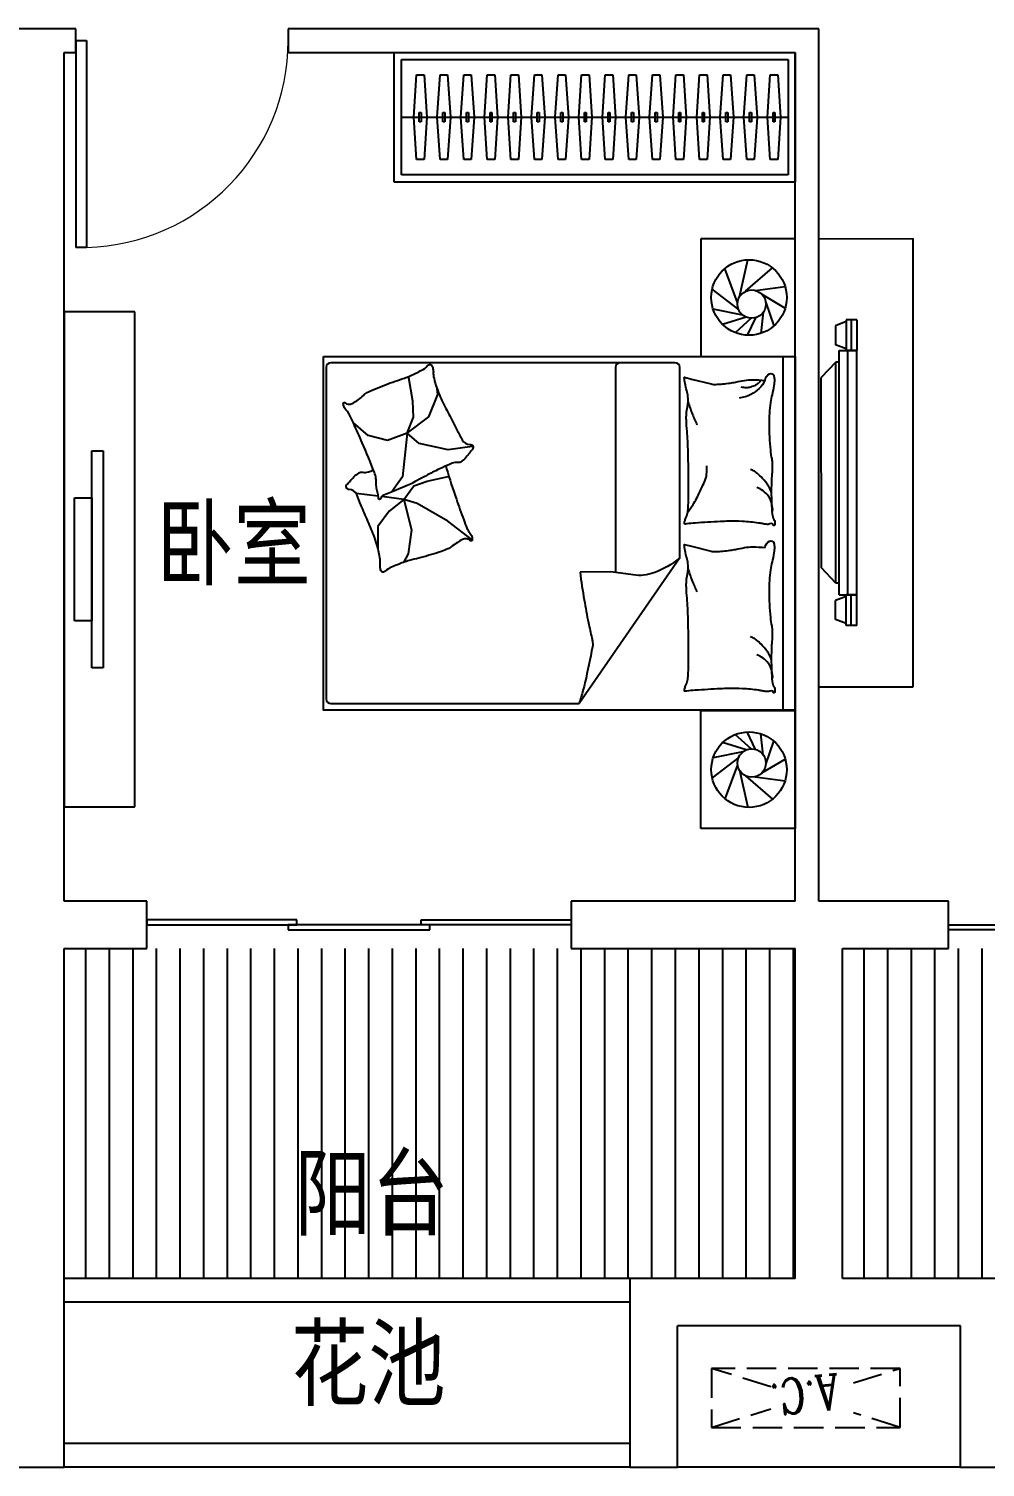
# Model space of a CAD drawing. Extents: x -555681 to -532641, y -677327 to -662427.
# Drawn here: x -551391 to -547335, y -677327 to -671227 of the extents above; entities that cross this region are included whole.
import ezdxf
from ezdxf.enums import TextEntityAlignment as Align

# ---------------------------------------------------------------- set-up
doc = ezdxf.new("R2010")
doc.units = 0
doc.header["$LTSCALE"] = 1000
doc.header["$MEASUREMENT"] = 0
doc.linetypes.add('DASH', pattern=[0.35, 0.25, -0.1])
doc.layers.get('0').update_dxf_attribs({"linetype": 'CONTINUOUS'})
for name, color, linetype in [('F', 8, 'CONTINUOUS'), ('FUR', 8, 'CONTINUOUS'), ('Furniture(家具)', 8, 'CONTINUOUS'), ('KT', 5, 'DASH'), ('PUB_TEXT', 7, 'CONTINUOUS'), ('WALL', 2, 'CONTINUOUS'), ('屋顶轮廓阳台', 5, 'CONTINUOUS')]:
    doc.layers.add(name, color=color, linetype=linetype)
doc.styles.add('COMPLEX', font='COMPLEX')
doc.styles.add('DIM_FONT', font='ZBTXT.shx', dxfattribs={"width": 0.8})
doc.styles.add('黑体', font='simhei.ttf')

msp = doc.modelspace()

# ---------------------------------------------------------------- linework, layer by layer
for p, q in [((-551190.9, -671277.4), (-551145.9, -671277.4)), ((-551190.9, -671277.4), (-551190.9, -672154.9)), ((-551145.9, -671277.4), (-551145.9, -672154.9)), ((-549840.9, -671327.4), (-548140.9, -671327.4)), ((-549840.9, -671877.4), (-549840.9, -671327.4)), ((-549810.9, -671357.4), (-548170.9, -671357.4)), ((-549810.9, -671847.4), (-549810.9, -671357.4)), ((-548170.9, -671357.4), (-548170.9, -671847.4)), ((-548140.9, -671327.4), (-548140.9, -671877.4)), ((-549758.9, -671602.4, 0), (-549746.9, -671422.4, 0)), ((-549746.9, -671422.4, 0), (-549714.9, -671422.4, 0)), ((-549714.9, -671422.4, 0), (-549702.9, -671602.4, 0)), ((-549658.9, -671602.4, 0), (-549646.9, -671422.4, 0)), ((-549646.9, -671422.4, 0), (-549614.9, -671422.4, 0)), ((-549614.9, -671422.4, 0), (-549602.9, -671602.4, 0)), ((-549558.9, -671602.4, 0), (-549546.9, -671422.4, 0)), ((-549546.9, -671422.4, 0), (-549514.9, -671422.4, 0)), ((-549514.9, -671422.4, 0), (-549502.9, -671602.4, 0)), ((-549458.9, -671602.4, 0), (-549446.9, -671422.4, 0)), ((-549446.9, -671422.4, 0), (-549414.9, -671422.4, 0)), ((-549414.9, -671422.4, 0), (-549402.9, -671602.4, 0)), ((-549358.9, -671602.4, 0), (-549346.9, -671422.4, 0)), ((-549346.9, -671422.4, 0), (-549314.9, -671422.4, 0)), ((-549314.9, -671422.4, 0), (-549302.9, -671602.4, 0)), ((-549258.9, -671602.4, 0), (-549246.9, -671422.4, 0)), ((-549246.9, -671422.4, 0), (-549214.9, -671422.4, 0)), ((-549214.9, -671422.4, 0), (-549202.9, -671602.4, 0)), ((-549158.9, -671602.4, 0), (-549146.9, -671422.4, 0)), ((-549146.9, -671422.4, 0), (-549114.9, -671422.4, 0)), ((-549114.9, -671422.4, 0), (-549102.9, -671602.4, 0)), ((-549058.9, -671602.4, 0), (-549046.9, -671422.4, 0)), ((-549046.9, -671422.4, 0), (-549014.9, -671422.4, 0)), ((-549014.9, -671422.4, 0), (-549002.9, -671602.4, 0)), ((-548958.9, -671602.4, 0), (-548946.9, -671422.4, 0)), ((-548946.9, -671422.4, 0), (-548914.9, -671422.4, 0)), ((-548914.9, -671422.4, 0), (-548902.9, -671602.4, 0)), ((-548858.9, -671602.4, 0), (-548846.9, -671422.4, 0)), ((-548846.9, -671422.4, 0), (-548814.9, -671422.4, 0)), ((-548814.9, -671422.4, 0), (-548802.9, -671602.4, 0)), ((-548758.9, -671602.4, 0), (-548746.9, -671422.4, 0)), ((-548746.9, -671422.4, 0), (-548714.9, -671422.4, 0)), ((-548714.9, -671422.4, 0), (-548702.9, -671602.4, 0)), ((-548658.9, -671602.4, 0), (-548646.9, -671422.4, 0)), ((-548646.9, -671422.4, 0), (-548614.9, -671422.4, 0)), ((-548614.9, -671422.4, 0), (-548602.9, -671602.4, 0)), ((-548558.9, -671602.4, 0), (-548546.9, -671422.4, 0)), ((-548546.9, -671422.4, 0), (-548514.9, -671422.4, 0)), ((-548514.9, -671422.4, 0), (-548502.9, -671602.4, 0)), ((-548458.9, -671602.4, 0), (-548446.9, -671422.4, 0)), ((-548446.9, -671422.4, 0), (-548414.9, -671422.4, 0)), ((-548414.9, -671422.4, 0), (-548402.9, -671602.4, 0)), ((-548358.9, -671602.4, 0), (-548346.9, -671422.4, 0)), ((-548346.9, -671422.4, 0), (-548314.9, -671422.4, 0)), ((-548314.9, -671422.4, 0), (-548302.9, -671602.4, 0)), ((-548258.9, -671602.4, 0), (-548246.9, -671422.4, 0)), ((-548246.9, -671422.4, 0), (-548214.9, -671422.4, 0)), ((-548214.9, -671422.4, 0), (-548202.9, -671602.4, 0)), ((-549810.9, -671602.4), (-548170.9, -671602.4)), ((-549746.9, -671782.4, 0), (-549758.9, -671602.4, 0)), ((-549702.9, -671602.4, 0), (-549714.9, -671782.4, 0)), ((-549646.9, -671782.4, 0), (-549658.9, -671602.4, 0)), ((-549602.9, -671602.4, 0), (-549614.9, -671782.4, 0)), ((-549546.9, -671782.4, 0), (-549558.9, -671602.4, 0)), ((-549502.9, -671602.4, 0), (-549514.9, -671782.4, 0)), ((-549446.9, -671782.4, 0), (-549458.9, -671602.4, 0)), ((-549402.9, -671602.4, 0), (-549414.9, -671782.4, 0)), ((-549346.9, -671782.4, 0), (-549358.9, -671602.4, 0)), ((-549302.9, -671602.4, 0), (-549314.9, -671782.4, 0)), ((-549246.9, -671782.4, 0), (-549258.9, -671602.4, 0)), ((-549202.9, -671602.4, 0), (-549214.9, -671782.4, 0)), ((-549146.9, -671782.4, 0), (-549158.9, -671602.4, 0)), ((-549102.9, -671602.4, 0), (-549114.9, -671782.4, 0)), ((-549046.9, -671782.4, 0), (-549058.9, -671602.4, 0)), ((-549002.9, -671602.4, 0), (-549014.9, -671782.4, 0)), ((-548946.9, -671782.4, 0), (-548958.9, -671602.4, 0)), ((-548902.9, -671602.4, 0), (-548914.9, -671782.4, 0)), ((-548846.9, -671782.4, 0), (-548858.9, -671602.4, 0)), ((-548802.9, -671602.4, 0), (-548814.9, -671782.4, 0)), ((-548746.9, -671782.4, 0), (-548758.9, -671602.4, 0)), ((-548702.9, -671602.4, 0), (-548714.9, -671782.4, 0)), ((-548646.9, -671782.4, 0), (-548658.9, -671602.4, 0)), ((-548602.9, -671602.4, 0), (-548614.9, -671782.4, 0)), ((-548546.9, -671782.4, 0), (-548558.9, -671602.4, 0)), ((-548502.9, -671602.4, 0), (-548514.9, -671782.4, 0)), ((-548446.9, -671782.4, 0), (-548458.9, -671602.4, 0)), ((-548402.9, -671602.4, 0), (-548414.9, -671782.4, 0)), ((-548346.9, -671782.4, 0), (-548358.9, -671602.4, 0)), ((-548302.9, -671602.4, 0), (-548314.9, -671782.4, 0)), ((-548246.9, -671782.4, 0), (-548258.9, -671602.4, 0)), ((-548202.9, -671602.4, 0), (-548214.9, -671782.4, 0)), ((-549714.9, -671782.4, 0), (-549746.9, -671782.4, 0)), ((-549614.9, -671782.4, 0), (-549646.9, -671782.4, 0)), ((-549514.9, -671782.4, 0), (-549546.9, -671782.4, 0)), ((-549414.9, -671782.4, 0), (-549446.9, -671782.4, 0)), ((-549314.9, -671782.4, 0), (-549346.9, -671782.4, 0)), ((-549214.9, -671782.4, 0), (-549246.9, -671782.4, 0)), ((-549114.9, -671782.4, 0), (-549146.9, -671782.4, 0)), ((-549014.9, -671782.4, 0), (-549046.9, -671782.4, 0)), ((-548914.9, -671782.4, 0), (-548946.9, -671782.4, 0)), ((-548814.9, -671782.4, 0), (-548846.9, -671782.4, 0)), ((-548714.9, -671782.4, 0), (-548746.9, -671782.4, 0)), ((-548614.9, -671782.4, 0), (-548646.9, -671782.4, 0)), ((-548514.9, -671782.4, 0), (-548546.9, -671782.4, 0)), ((-548414.9, -671782.4, 0), (-548446.9, -671782.4, 0)), ((-548314.9, -671782.4, 0), (-548346.9, -671782.4, 0)), ((-548214.9, -671782.4, 0), (-548246.9, -671782.4, 0)), ((-548170.9, -671847.4), (-549810.9, -671847.4)), ((-548140.9, -671877.4), (-549840.9, -671877.4)), ((-551145.9, -672154.9), (-551190.9, -672154.9)), ((-548041, -674017.6), (-548041, -672117.6)), ((-548040.9, -672117.6), (-547641, -672117.5)), ((-547641, -674017.5), (-547641, -672117.5)), ((-548377.5, -672364.7), (-548342, -672207)), ((-548385.3, -672387.6), (-548439, -672243.8)), ((-548351.4, -672340.8), (-548237.8, -672241.4)), ((-548379.3, -672419.6), (-548493.1, -672332)), ((-548310.5, -672337), (-548184, -672320.1)), ((-548283, -672353), (-548183.4, -672412)), ((-548266.1, -672388.3), (-548231.4, -672487.3)), ((-548362.5, -672442.5), (-548488.9, -672417.1)), ((-548349.1, -672450.3), (-548448.8, -672481.4)), ((-548328, -672455), (-548395.6, -672516.2)), ((-548308.9, -672452.6), (-548344.4, -672526.9)), ((-548276.8, -672429.7), (-548287.3, -672519.1)), ((-547880.5, -672462.3), (-547925.5, -672462.3)), ((-547925.5, -672462.3), (-547925.4, -672592.3)), ((-547904.2, -672462.3), (-547904.1, -672592.3)), ((-547880.5, -672462.3), (-547880.4, -672592.3)), ((-547925.5, -672469.5), (-547970.5, -672486.7)), ((-547970.5, -672486.7), (-547970.5, -672567.9)), ((-547925.5, -672585.1), (-547970.5, -672567.9)), ((-548650.4, -672643.4), (-550109.7, -672643.4)), ((-548194.3, -672617.6), (-548194.3, -674117.6)), ((-547968.5, -672640.8), (-548030.4, -672705.6)), ((-547968.2, -673578.8), (-547968.5, -672640.8)), ((-547955.4, -672640.8), (-547968.5, -672640.8)), ((-547955.1, -673627.3), (-547955.4, -672592.3)), ((-547955.4, -672592.3), (-547880.4, -672592.3)), ((-547880.4, -672592.3), (-547925.4, -672592.3)), ((-547917.5, -673627.3), (-547917.9, -672592.3)), ((-547880.1, -673627.3), (-547880.4, -672592.3)), ((-550129.7, -672663.4), (-550129.7, -674069.2)), ((-549780, -672707.9), (-549786.5, -672704.6)), ((-549762.9, -672806), (-549780, -672707.9)), ((-548903, -672663.4), (-548903, -673532.9)), ((-548630.4, -673471.1), (-548630.4, -672663.4)), ((-548030.2, -673514), (-548030.4, -672705.6)), ((-549656.3, -672778.4), (-549659.7, -672754.4)), ((-549759.4, -672874.8), (-549762.9, -672806)), ((-549694.1, -672873), (-549656.3, -672778.4)), ((-549786.9, -672941.9), (-549694.1, -672873)), ((-549786.9, -672941.9), (-549759.4, -672874.8)), ((-549952, -672952.2), (-550014.5, -672898.6)), ((-549786.9, -672941.9), (-549869.4, -672972.8)), ((-549786.9, -672941.9), (-549805.8, -673127.6)), ((-549735.4, -672986.6), (-549786.9, -672941.9)), ((-549869.4, -672972.8), (-549952, -672952.2)), ((-549613.3, -673012.4), (-549735.4, -672986.6)), ((-549510.2, -672998.6), (-549613.3, -673012.4)), ((-549805.8, -673127.6), (-549841.9, -673177.5)), ((-549701.2, -673146), (-549612.3, -673126.2)), ((-549841.9, -673177.5), (-549850.5, -673189.6)), ((-549799.9, -673223.1), (-549758.5, -673165.8)), ((-549758.5, -673165.8), (-549701.2, -673146)), ((-549908.8, -673209.5), (-550003.4, -673197.6)), ((-549799.9, -673223.1), (-549894.1, -673211.3)), ((-549799.9, -673223.1), (-549863.2, -673272.5)), ((-549744.6, -673240.9), (-549799.9, -673223.1)), ((-549799.9, -673223.1), (-549768.3, -673351.6)), ((-549614.3, -673316), (-549744.6, -673240.9)), ((-549863.2, -673272.5), (-549910.6, -673337.7)), ((-549510.3, -673395.2), (-549614.3, -673316)), ((-549910.6, -673337.7), (-549910.6, -673430.6)), ((-549768.3, -673351.6), (-549782.2, -673454.4)), ((-549782.2, -673454.4), (-549802.2, -673490.4)), ((-548630.4, -673471.1), (-549057.8, -674089.2)), ((-547968.2, -673578.8), (-548030.2, -673514)), ((-547955.1, -673578.8), (-547968.2, -673578.8)), ((-547925.1, -673634.5), (-547970.1, -673651.7)), ((-547970.1, -673732.9), (-547970.1, -673651.7)), ((-547955.1, -673627.3), (-547880.1, -673627.3)), ((-547880.1, -673627.3), (-547925.1, -673627.3)), ((-547925.1, -673757.3), (-547925.1, -673627.3)), ((-547903.7, -673757.3), (-547903.8, -673627.3)), ((-547880.1, -673757.3), (-547880.1, -673627.3)), ((-547925.1, -673750.1), (-547970.1, -673732.9)), ((-547880.1, -673757.3), (-547925.1, -673757.3)), ((-548040.3, -674017.6), (-547641, -674017.5)), ((-550109.7, -674089.2), (-549057.8, -674089.2)), ((-548328, -674281.2), (-548395.6, -674220)), ((-548308.9, -674283.6), (-548344.4, -674209.3)), ((-548276.8, -674306.5), (-548287.3, -674217.1)), ((-548362.5, -674293.7), (-548488.9, -674319.1)), ((-548349.1, -674285.9), (-548448.8, -674254.8)), ((-548266.1, -674347.9), (-548231.4, -674248.9)), ((-548379.3, -674316.6), (-548493.1, -674404.2)), ((-548385.3, -674348.6), (-548439, -674492.4)), ((-548283, -674383.2), (-548183.4, -674324.2)), ((-548377.5, -674371.5), (-548342, -674529.2)), ((-548351.4, -674395.4), (-548237.8, -674494.8)), ((-548310.5, -674399.2), (-548184, -674416.1))]:
    msp.add_line(p, q)
at = {"ltscale": 15}
for p, q in [((-549734.9, -671582.4, 0), (-549726.9, -671582.4, 0)), ((-549734.9, -671622.4, 0), (-549734.9, -671582.4, 0)), ((-549726.9, -671582.4, 0), (-549726.9, -671622.4, 0)), ((-549634.9, -671582.4, 0), (-549626.9, -671582.4, 0)), ((-549634.9, -671622.4, 0), (-549634.9, -671582.4, 0)), ((-549626.9, -671582.4, 0), (-549626.9, -671622.4, 0)), ((-549534.9, -671582.4, 0), (-549526.9, -671582.4, 0)), ((-549534.9, -671622.4, 0), (-549534.9, -671582.4, 0)), ((-549526.9, -671582.4, 0), (-549526.9, -671622.4, 0)), ((-549434.9, -671582.4, 0), (-549426.9, -671582.4, 0)), ((-549434.9, -671622.4, 0), (-549434.9, -671582.4, 0)), ((-549426.9, -671582.4, 0), (-549426.9, -671622.4, 0)), ((-549334.9, -671582.4, 0), (-549326.9, -671582.4, 0)), ((-549334.9, -671622.4, 0), (-549334.9, -671582.4, 0)), ((-549326.9, -671582.4, 0), (-549326.9, -671622.4, 0)), ((-549234.9, -671582.4, 0), (-549226.9, -671582.4, 0)), ((-549234.9, -671622.4, 0), (-549234.9, -671582.4, 0)), ((-549226.9, -671582.4, 0), (-549226.9, -671622.4, 0)), ((-549134.9, -671582.4, 0), (-549126.9, -671582.4, 0)), ((-549134.9, -671622.4, 0), (-549134.9, -671582.4, 0)), ((-549126.9, -671582.4, 0), (-549126.9, -671622.4, 0)), ((-549034.9, -671582.4, 0), (-549026.9, -671582.4, 0)), ((-549034.9, -671622.4, 0), (-549034.9, -671582.4, 0)), ((-549026.9, -671582.4, 0), (-549026.9, -671622.4, 0)), ((-548934.9, -671582.4, 0), (-548926.9, -671582.4, 0)), ((-548934.9, -671622.4, 0), (-548934.9, -671582.4, 0)), ((-548926.9, -671582.4, 0), (-548926.9, -671622.4, 0)), ((-548834.9, -671582.4, 0), (-548826.9, -671582.4, 0)), ((-548834.9, -671622.4, 0), (-548834.9, -671582.4, 0)), ((-548826.9, -671582.4, 0), (-548826.9, -671622.4, 0)), ((-548734.9, -671582.4, 0), (-548726.9, -671582.4, 0)), ((-548734.9, -671622.4, 0), (-548734.9, -671582.4, 0)), ((-548726.9, -671582.4, 0), (-548726.9, -671622.4, 0)), ((-548634.9, -671582.4, 0), (-548626.9, -671582.4, 0)), ((-548634.9, -671622.4, 0), (-548634.9, -671582.4, 0)), ((-548626.9, -671582.4, 0), (-548626.9, -671622.4, 0)), ((-548534.9, -671582.4, 0), (-548526.9, -671582.4, 0)), ((-548534.9, -671622.4, 0), (-548534.9, -671582.4, 0)), ((-548526.9, -671582.4, 0), (-548526.9, -671622.4, 0)), ((-548434.9, -671582.4, 0), (-548426.9, -671582.4, 0)), ((-548434.9, -671622.4, 0), (-548434.9, -671582.4, 0)), ((-548426.9, -671582.4, 0), (-548426.9, -671622.4, 0)), ((-548334.9, -671582.4, 0), (-548326.9, -671582.4, 0)), ((-548334.9, -671622.4, 0), (-548334.9, -671582.4, 0)), ((-548326.9, -671582.4, 0), (-548326.9, -671622.4, 0)), ((-548234.9, -671582.4, 0), (-548226.9, -671582.4, 0)), ((-548234.9, -671622.4, 0), (-548234.9, -671582.4, 0)), ((-548226.9, -671582.4, 0), (-548226.9, -671622.4, 0)), ((-549726.9, -671622.4, 0), (-549734.9, -671622.4, 0)), ((-549626.9, -671622.4, 0), (-549634.9, -671622.4, 0)), ((-549526.9, -671622.4, 0), (-549534.9, -671622.4, 0)), ((-549426.9, -671622.4, 0), (-549434.9, -671622.4, 0)), ((-549326.9, -671622.4, 0), (-549334.9, -671622.4, 0)), ((-549226.9, -671622.4, 0), (-549234.9, -671622.4, 0)), ((-549126.9, -671622.4, 0), (-549134.9, -671622.4, 0)), ((-549026.9, -671622.4, 0), (-549034.9, -671622.4, 0)), ((-548926.9, -671622.4, 0), (-548934.9, -671622.4, 0)), ((-548826.9, -671622.4, 0), (-548834.9, -671622.4, 0)), ((-548726.9, -671622.4, 0), (-548734.9, -671622.4, 0)), ((-548626.9, -671622.4, 0), (-548634.9, -671622.4, 0)), ((-548526.9, -671622.4, 0), (-548534.9, -671622.4, 0)), ((-548426.9, -671622.4, 0), (-548434.9, -671622.4, 0)), ((-548326.9, -671622.4, 0), (-548334.9, -671622.4, 0)), ((-548226.9, -671622.4, 0), (-548234.9, -671622.4, 0))]:
    msp.add_line(p, q, dxfattribs=at)
at = {"color": 0, "linetype": 'Continuous', "extrusion": (0, 0, -1)}
for p, q in [((-550890.9, -675006.6), (-550890.9, -675027.4)), ((-550254.9, -675006.6), (-550890.9, -675006.6)), ((-550254.9, -675027.4), (-550254.9, -675006.6)), ((-549726.9, -675006.6), (-549090.9, -675006.6)), ((-549726.9, -675027.4), (-549726.9, -675006.6)), ((-549090.9, -675006.6), (-549090.9, -675027.4)), ((-550890.9, -675027.4), (-550254.9, -675027.4)), ((-550290.9, -675027.4), (-550290.9, -675048.3)), ((-549690.9, -675027.4), (-550290.9, -675027.4)), ((-550290.9, -675048.3), (-549690.9, -675048.3)), ((-549090.9, -675027.4), (-549726.9, -675027.4)), ((-549690.9, -675048.3), (-549690.9, -675027.4)), ((-547490.9, -675048.3), (-547490.9, -675027.4)), ((-547490.9, -675027.4), (-546430.9, -675027.4)), ((-546430.9, -675048.3), (-547490.9, -675048.3))]:
    msp.add_line(p, q, dxfattribs=at)
msp.add_lwpolyline([(-550141.9, -672617.6), (-548141.9, -672617.6), (-548141.9, -674117.6), (-550141.9, -674117.6)], close=True)
msp.add_lwpolyline([(-549725.1, -672675.7, 0.101392), (-549701.1, -672657.1, -0.223768), (-549688.1, -672651.2, -0.25558), (-549683.3, -672654, -0.081563), (-549677, -672669.2, -0.071805), (-549675.6, -672686.3, 0.069985), (-549674.2, -672703.8, 0.03546), (-549656.7, -672762.1, 0.029432), (-549626.7, -672829.1, 0.001554), (-549609.8, -672861.2, -0.00152), (-549592.6, -672894.1, -0.004735), (-549575.3, -672928.1, 0.00382), (-549553.9, -672970.3, 0.296001), (-549520, -672989.7, -0.649774), (-549509.4, -673010.4, -0.02319), (-549513.6, -673015.2, 0.0288), (-549517, -673019.2, 0.005727), (-549522.3, -673026.2, -0.004358), (-549529.2, -673035.4, -0.027528), (-549544.7, -673053.6, -0.046214), (-549555.4, -673063, -0.194121), (-549571.9, -673067.1, 0.133719), (-549595.7, -673070.1, 0.011505), (-549638.1, -673088.7, 0.008882), (-549691.9, -673115.1, 0.012426), (-549760.3, -673152.2, -0.033612), (-549786.1, -673164.9), (-549842.4, -673187.9), (-549885.9, -673205.7, 0.224341), (-549899.2, -673220.2, -0.722772), (-549908, -673220.4, -0.103513), (-549908.5, -673216.6, 0.053465), (-549908.8, -673209.4, 0.030109), (-549913.4, -673186.3, -0.031436), (-549917.8, -673164.2, -0.05324), (-549918.3, -673149.1, 0.05518), (-549918.7, -673134.5, 0.056271), (-549925.3, -673109.2, 0.0108), (-549976.7, -672983.5, 0.00456), (-550014.5, -672898.6, 0.01125), (-550030.9, -672864.7, 0.069394), (-550043.5, -672846.8, -0.079756), (-550054.1, -672830.9, -0.106399), (-550057.3, -672816.5, -0.328642), (-550054.3, -672812.2, -0.299547), (-550047.6, -672814.1, 0.189917), (-550038.4, -672818.9, 0.033518), (-550028.1, -672819.3, 0.075627), (-550023.5, -672818.4, 0.053489), (-550015.9, -672814.9, 0.017838), (-549994.9, -672801.1, 0.038394), (-549972.1, -672782.1, -0.059529), (-549956.8, -672770.5, -0.035943), (-549931.5, -672757.9, -0.011245), (-549847.3, -672725.7, -0.006203), (-549808.7, -672712.4, 0.010783), (-549786.5, -672704.6, 0.019485), (-549773.6, -672699.1, 0.005062)], format="xyb", close=True)
for points in [[(-548268.7, -672718.6, -0.263368), (-548249.9, -672690.6, -0.494818), (-548231.2, -672699.8, -0.049225), (-548229.4, -672717.5, -0.036831), (-548231.2, -672741.1, -0.031893), (-548239.3, -672779.1, 0.035782), (-548246.3, -672813, 0.032941), (-548252.2, -672902.7, 0.026564), (-548246.3, -673013.9, 0.017905), (-548240.9, -673051.4, -0.033397), (-548238.7, -673071.6, -0.03204), (-548239.4, -673108.7, 0.018442), (-548242.4, -673173, 0.010837), (-548241.7, -673237.8, 0.014624), (-548238.7, -673285.7, 0.111249), (-548231.4, -673308.2, -0.153708), (-548227.4, -673325.1, -0.076444), (-548229.1, -673332.6, -0.215512), (-548231.2, -673334.5, -0.585858), (-548234.2, -673331.9, 0.363489), (-548236.8, -673327, 0.191716), (-548248.3, -673326.9, -0.129675), (-548264.9, -673328.9, -0.01735), (-548281.7, -673325.9, 0.019326), (-548296.8, -673323.3, 0.018818), (-548365.2, -673316.6, 0.021828), (-548424.5, -673315.7, 0.006204), (-548458.3, -673317.1, 0.001963), (-548565.2, -673323.3, 0.028341), (-548601.3, -673327.5, -0.117014), (-548610.2, -673327, -0.36606), (-548611.2, -673325.6, -0.03973), (-548608.4, -673312, -0.048309), (-548602.9, -673298.2, 0.062981), (-548599, -673287.6, 0.04058), (-548595.6, -673264.2, 0.014345), (-548593.3, -673197.4, 0.005484), (-548594.1, -673072, 0.007153), (-548597.1, -672975.8, 0.008762), (-548599.8, -672933.3, -0.008153), (-548602.7, -672887.6, -0.06251), (-548598.3, -672830.5, 0.078669), (-548596.3, -672784.9, 0.047825), (-548601, -672762.5, -0.034494), (-548608.4, -672731.7, -0.023571), (-548611.4, -672706.4, -0.510228), (-548610.2, -672705.4), (-548580.2, -672712.9), (-548497.6, -672733.6, 0.073041), (-548478.1, -672735.6, 0.023305), (-548416.9, -672729.8, 0.018299), (-548394.1, -672725.8, -0.01097), (-548356.1, -672718.4, -0.042281), (-548321.8, -672715.5, -0.027201), (-548268.4, -672718.4)], [(-548268.7, -672718.4, -0.077379), (-548294, -672753.2, -0.077379), (-548328.7, -672778.7, -0.047525), (-548353.4, -672788.6, -0.047525), (-548379.4, -672793.7)], [(-548284.7, -672716.9, -0.05369), (-548297.7, -672731.1, -0.070312), (-548310, -672739.2, -0.015448), (-548318.5, -672743, -0.013244), (-548328.7, -672746.7, -0.082127), (-548346.8, -672749.7, -0.064164), (-548370, -672746.7)], [(-548595.6, -672809, 0.009729), (-548586.5, -672836.3, 0.009729), (-548576.5, -672863.2, 0.007971), (-548567.4, -672884.9, 0.007971), (-548557.7, -672906.4)], [(-549622.3, -673081.5, 0.025626), (-549619.5, -673093.2, 0.0108), (-549577.9, -673222.5, 0.00456), (-549546.7, -673310, 0.01125), (-549533, -673345.1, 0.069394), (-549521.8, -673363.9, -0.079756), (-549512.4, -673380.5, -0.106399), (-549510.3, -673395.2, -0.328642), (-549513.7, -673399.2, -0.299547), (-549520.2, -673396.8, 0.189917), (-549529, -673391.3, 0.033518), (-549539.3, -673390.1, 0.075627), (-549543.9, -673390.6, 0.053489), (-549551.7, -673393.6, 0.017838), (-549573.7, -673405.7, 0.038394), (-549598, -673422.9, -0.059529), (-549614.1, -673433.3, -0.035943), (-549640.3, -673443.9, -0.011245), (-549726.6, -673469.5, -0.006203), (-549766.2, -673479.8, 0.010783), (-549788.9, -673485.9, 0.019485), (-549802.2, -673490.4, 0.005062), (-549852.4, -673510, 0.101392), (-549877.7, -673526.7, -0.223768), (-549891.1, -673531.6, -0.25558), (-549895.7, -673528.5, -0.081563), (-549900.8, -673512.8, -0.071805), (-549900.9, -673495.7, 0.069985), (-549901, -673478.1, 0.03546), (-549914, -673418.6, 0.029432), (-549938.7, -673349.6, 0.001554), (-549953.1, -673316.2, -0.00152), (-549967.7, -673282.1, -0.004735), (-549982.4, -673246.9, 0.00382), (-550000.5, -673203.1, 0.296001), (-550032.8, -673181.2, -0.649774), (-550041.8, -673159.8, -0.02319), (-550037.2, -673155.3, 0.0288), (-550033.5, -673151.6, 0.005727), (-550027.7, -673145, -0.004358), (-550020.1, -673136.4, -0.027528), (-550003.3, -673119.4, -0.046214), (-549991.8, -673110.8, -0.194121), (-549975.1, -673108, 0.133719), (-549951.1, -673106.8, 0.005779), (-549929.1, -673099.4, 0.008882)], [(-548597.1, -673278.2, 0.016108), (-548570.9, -673239.3, 0.024599), (-548555.8, -673212.5, 0.009477), (-548532.5, -673163.4, 0.015937), (-548520.2, -673133.6, 0.072521), (-548516.6, -673117.2, 0.033339), (-548516.4, -673081)], [(-548242.5, -673192.4, 0.027842), (-548253.1, -673168.7, 0.048685), (-548261.2, -673156.1, 0.023666), (-548285.5, -673128.2, 0.031223), (-548306.2, -673109.2, 0.046801), (-548313.9, -673104.1, 0.023191), (-548330.6, -673096)], [(-548236.8, -673274.4, 0.088153), (-548240.3, -673239.9, 0.088153), (-548255.6, -673208.7, 0.077547), (-548277.2, -673187.1, 0.077547), (-548304.3, -673173)], [(-548268.7, -673427.8, -0.263368), (-548249.9, -673399.9, -0.494818), (-548231.2, -673409, -0.049225), (-548229.4, -673426.7, -0.036831), (-548231.2, -673450.4, -0.031893), (-548239.3, -673488.3, 0.035782), (-548246.3, -673522.2, 0.032941), (-548252.2, -673611.9, 0.026564), (-548246.3, -673723.1, 0.017905), (-548240.9, -673760.6, -0.033397), (-548238.7, -673780.9, -0.03204), (-548239.4, -673817.9, 0.018442), (-548242.4, -673882.3, 0.010837), (-548241.7, -673947, 0.014624), (-548238.7, -673994.9, 0.111249), (-548231.4, -674017.5, -0.153708), (-548227.4, -674034.4, -0.076444), (-548229.1, -674041.8, -0.215512), (-548231.2, -674043.8, -0.585858), (-548234.2, -674041.1, 0.363489), (-548236.8, -674036.2, 0.191716), (-548248.3, -674036.2, -0.129675), (-548264.9, -674038.1, -0.01735), (-548281.7, -674035.1, 0.019326), (-548296.8, -674032.5, 0.018818), (-548365.2, -674025.9, 0.021828), (-548424.5, -674025, 0.006204), (-548458.3, -674026.4, 0.001963), (-548565.2, -674032.5, 0.028341), (-548601.3, -674036.8, -0.117014), (-548610.2, -674036.2, -0.36606), (-548611.2, -674034.8, -0.03973), (-548608.4, -674021.2, -0.048309), (-548602.9, -674007.5, 0.062981), (-548599, -673996.8, 0.04058), (-548595.6, -673973.4, 0.014345), (-548593.3, -673906.7, 0.005484), (-548594.1, -673781.2, 0.007153), (-548597.1, -673685.1, 0.008762), (-548599.8, -673642.5, -0.008153), (-548602.7, -673596.8, -0.06251), (-548598.3, -673539.7, 0.078669), (-548596.3, -673494.1, 0.047825), (-548601, -673471.7, -0.034494), (-548608.4, -673441, -0.023571), (-548611.4, -673415.6, -0.510228), (-548610.2, -673414.7), (-548580.2, -673422.2), (-548497.6, -673442.8, 0.073041), (-548478.1, -673444.8, 0.023305), (-548416.9, -673439.1, 0.018299), (-548394.1, -673435, -0.01097), (-548356.1, -673427.7, -0.042281), (-548321.8, -673424.8, -0.027201), (-548268.4, -673427.7)], [(-548630.4, -673471.1, -0.085272), (-548740.5, -673534.4, -0.124044), (-548828.1, -673543.6), (-548923.5, -673530), (-549053.6, -673531.7)], [(-549053.6, -673531.7, 0.007867), (-549035.8, -673649.3, 0.009508), (-549017.8, -673746.1, 0.006616), (-549003.4, -673811.1, -0.023828), (-549000.1, -673829.3, -0.080713), (-549000.6, -673847.9, -0.009591), (-549032.5, -674000.5, -0.013133), (-549041.1, -674034, -0.007859), (-549057.8, -674089.2)], [(-548595.6, -673518.2, 0.009729), (-548586.5, -673545.5, 0.009729), (-548576.5, -673572.4, 0.007971), (-548567.4, -673594.2, 0.007971), (-548557.7, -673615.6)], [(-548242.5, -673901.7, 0.027842), (-548253.1, -673877.9, 0.048685), (-548261.2, -673865.4, 0.023666), (-548285.5, -673837.4, 0.031223), (-548306.2, -673818.4, 0.046801), (-548313.9, -673813.3, 0.023191), (-548330.6, -673805.3)], [(-548236.8, -673983.7, 0.088153), (-548240.3, -673949.1, 0.088153), (-548255.6, -673917.9, 0.077547), (-548277.2, -673896.3, 0.077547), (-548304.3, -673882.3)]]:
    msp.add_lwpolyline(points, format="xyb")
for centre, radius in [((-548337, -672367), 160), ((-548325.7, -672395), 60), ((-548337, -674369.2), 160), ((-548325.7, -674341.2), 60)]:
    msp.add_circle(centre, radius)
at = {"lineweight": 13}
msp.add_arc((-551168.4, -671277.4), 877.5, 271.46928, 360, dxfattribs=at)
for centre, start, end in [((-550109.7, -672663.4), 90, 180), ((-548883, -672663.4), 90, 180), ((-548650.4, -672663.4), 0, 90), ((-550109.7, -674069.2), 180, 270)]:
    msp.add_arc(centre, 20, start, end)
at = {"layer": 'F', "linetype": 'Continuous'}
for p, q in [((-551148.7, -676527.4), (-551148.7, -675127.4)), ((-551048.7, -676527.4), (-551048.7, -675127.4)), ((-550948.7, -676527.4), (-550948.7, -675127.4)), ((-550848.7, -676527.4), (-550848.7, -675127.4)), ((-550748.7, -676527.4), (-550748.7, -675127.4)), ((-550648.7, -676527.4), (-550648.7, -675127.4)), ((-550548.7, -676527.4), (-550548.7, -675127.4)), ((-550448.7, -676527.4), (-550448.7, -675127.4)), ((-550348.7, -676527.4), (-550348.7, -675127.4)), ((-550248.7, -676527.4), (-550248.7, -675127.4)), ((-550148.7, -676527.4), (-550148.7, -675127.4)), ((-550048.7, -676527.4), (-550048.7, -675127.4)), ((-549948.7, -676527.4), (-549948.7, -675127.4)), ((-549848.7, -676527.4), (-549848.7, -675127.4)), ((-549748.7, -676527.4), (-549748.7, -675127.4)), ((-549648.7, -676527.4), (-549648.7, -675127.4)), ((-549548.7, -676527.4), (-549548.7, -675127.4)), ((-549448.7, -676527.4), (-549448.7, -675127.4)), ((-549348.7, -676527.4), (-549348.7, -675127.4)), ((-549248.7, -676527.4), (-549248.7, -675127.4)), ((-549148.7, -676527.4), (-549148.7, -675127.4)), ((-549048.7, -676527.4), (-549048.7, -675127.4)), ((-548948.7, -676527.4), (-548948.7, -675127.4)), ((-548848.7, -676527.4), (-548848.7, -675127.4)), ((-548748.7, -676527.4), (-548748.7, -675127.4)), ((-548648.7, -676527.4), (-548648.7, -675127.4)), ((-548548.7, -676527.4), (-548548.7, -675127.4)), ((-548448.7, -676527.4), (-548448.7, -675127.4)), ((-548348.7, -676527.4), (-548348.7, -675127.4)), ((-548248.7, -676527.4), (-548248.7, -675127.4)), ((-548148.7, -676527.4), (-548148.7, -675127.4)), ((-547848.7, -676527.4), (-547848.7, -675127.4)), ((-547748.7, -676527.4), (-547748.7, -675127.4)), ((-547648.7, -676527.4), (-547648.7, -675127.4)), ((-547548.7, -676527.4), (-547548.7, -675127.4)), ((-547448.7, -676527.4), (-547448.7, -675127.4)), ((-547348.7, -676527.4), (-547348.7, -675127.4))]:
    msp.add_line(p, q, dxfattribs=at)
at = {"layer": 'FUR'}
for p, q in [((-548140.9, -672117.6), (-548540.9, -672117.6)), ((-548540.9, -672117.6), (-548540.9, -672617.6)), ((-548140.9, -672617.6), (-548140.9, -672117.6)), ((-548540.9, -672617.6), (-548140.9, -672617.6)), ((-548540.9, -674618.6), (-548540.9, -674118.6)), ((-548540.9, -674118.6), (-548140.9, -674118.6)), ((-548140.9, -674118.6), (-548140.9, -674618.6)), ((-548140.9, -674618.6), (-548540.9, -674618.6))]:
    msp.add_line(p, q, dxfattribs=at)
at = {"layer": 'Furniture(家具)'}
for p, q in [((-550940.6, -672427.4), (-551240.9, -672427.4)), ((-551240.9, -672427.4), (-551240.9, -674527.4)), ((-550940.6, -674527.4), (-550940.6, -672427.4)), ((-551124.2, -673937.9), (-551124.2, -673016.9)), ((-551124.2, -673016.9), (-551075.5, -673016.9)), ((-551075.5, -673016.9), (-551075.5, -673937.9)), ((-551197.3, -673737.9), (-551197.3, -673216.9)), ((-551197.3, -673216.9), (-551124.2, -673216.9)), ((-551124.2, -673216.9), (-551124.2, -673737.9)), ((-551124.2, -673737.9), (-551197.3, -673737.9)), ((-551075.5, -673937.9), (-551124.2, -673937.9)), ((-551240.9, -674527.4), (-550940.6, -674527.4))]:
    msp.add_line(p, q, dxfattribs=at)
at = {"layer": 'KT', "linetype": 'DASH', "ltscale": 0.5}
for p, q in [((-548244.3, -676987.1), (-548496.4, -676908.3)), ((-547894.1, -676970.1), (-547696.4, -676908.3)), ((-548496.4, -677158.3), (-548244.3, -677079.5)), ((-547696.4, -677158.3), (-547894.1, -677096.5))]:
    msp.add_line(p, q, dxfattribs=at)
msp.add_lwpolyline([(-548496.4, -676908.3), (-548496.4, -677158.3), (-547696.4, -677158.3), (-547696.4, -676908.3)], close=True, dxfattribs=at)
at = {"layer": 'WALL'}
for p, q in [((-551340.9, -671227.4), (-551490.9, -671227.4)), ((-551190.9, -671227.4), (-551340.9, -671227.4)), ((-551190.9, -671327.4), (-551190.9, -671227.4)), ((-548040.9, -671227.4), (-550290.9, -671227.4)), ((-550290.9, -671227.4), (-550290.9, -671327.4)), ((-548040.9, -674927.4), (-548040.9, -671227.4)), ((-551240.9, -671327.4), (-551190.9, -671327.4)), ((-551240.9, -674927.4), (-551240.9, -671327.4)), ((-550290.9, -671327.4), (-548140.9, -671327.4)), ((-548140.9, -674927.4), (-548140.9, -671327.4)), ((-550890.9, -674927.4), (-551240.9, -674927.4)), ((-550890.9, -675127.4), (-550890.9, -674927.4)), ((-548140.9, -674927.4), (-549090.9, -674927.4)), ((-549090.9, -674927.4), (-549090.9, -675127.4)), ((-547490.9, -674927.4), (-548040.9, -674927.4)), ((-547490.9, -675127.4), (-547490.9, -674927.4)), ((-551240.9, -675127.4), (-550890.9, -675127.4)), ((-551240.9, -676627.4), (-551240.9, -675127.4)), ((-549090.9, -675127.4), (-548140.9, -675127.4)), ((-548140.9, -676527.4), (-548140.9, -675127.4)), ((-547940.9, -675127.4), (-547490.9, -675127.4)), ((-547940.9, -676527.4), (-547940.9, -675127.4)), ((-548840.9, -677327.4), (-548840.9, -676527.4)), ((-548140.9, -676527.4), (-548840.9, -676527.4)), ((-547340.9, -676527.4), (-547940.9, -676527.4)), ((-547240.9, -676527.4), (-547340.9, -676527.4)), ((-551240.9, -677327.4), (-551240.9, -676627.4)), ((-548640.9, -677327.4), (-548640.9, -676727.4)), ((-548040.9, -676727.4), (-548640.9, -676727.4)), ((-547440.9, -676727.4), (-548040.9, -676727.4)), ((-547440.9, -677327.4), (-547440.9, -676727.4)), ((-551440.9, -677327.4), (-551240.9, -677327.4)), ((-548840.9, -677327.4), (-548640.9, -677327.4)), ((-547440.9, -677327.4), (-547240.9, -677327.4))]:
    msp.add_line(p, q, dxfattribs=at)
at = {"layer": '屋顶轮廓阳台'}
for p, q in [((-548840.9, -676527.4), (-551240.9, -676527.4)), ((-548840.9, -676627.4), (-551240.9, -676627.4)), ((-548840.9, -677227.4), (-551240.9, -677227.4)), ((-548840.9, -677327.4), (-551240.9, -677327.4)), ((-547440.9, -677327.4), (-548640.9, -677327.4))]:
    msp.add_line(p, q, dxfattribs=at)

# ---------------------------------------------------------------- texts
at = {"width": 0.8, "flags": 9}
for tag in ['XSIZE', 'YSIZE']:
    msp.add_attdef(tag, (-548337, -672367), '320', height=0.5, rotation=180, dxfattribs=at)
at = {"style": 'DIM_FONT', "width": 0.8, "flags": 9}
for tag, s in [('XSIZE', '1500'), ('YSIZE', '2000')]:
    msp.add_attdef(tag, (-548141.9, -672617.6), s, height=0.5, rotation=270, dxfattribs=at)
at = {"width": 0.8, "flags": 9}
for tag in ['XSIZE', 'YSIZE']:
    msp.add_attdef(tag, (-548338, -674369.2), '320', height=0.5, dxfattribs=at)
at = {"layer": 'KT', "linetype": 'DASH', "ltscale": 0.5, "style": 'COMPLEX', "text_generation_flag": 6, "width": 0.8}
msp.add_text('A.C.', height=150, rotation=5, dxfattribs=at).set_placement((-548246.5, -677032.9), align=Align.MIDDLE_RIGHT)
at = {"layer": 'PUB_TEXT', "style": '黑体', "width": 0.8}
for s, p in [('卧室', (-550849.7, -673557.8)), ('阳台', (-550264.9, -676313.2, 0))]:
    msp.add_text(s, height=300, dxfattribs=at).set_placement(p)
msp.add_text('花池', height=300, dxfattribs=at).set_placement((-549950.9, -677035.2), align=Align.CENTER)

doc.saveas('drawing.dxf')
